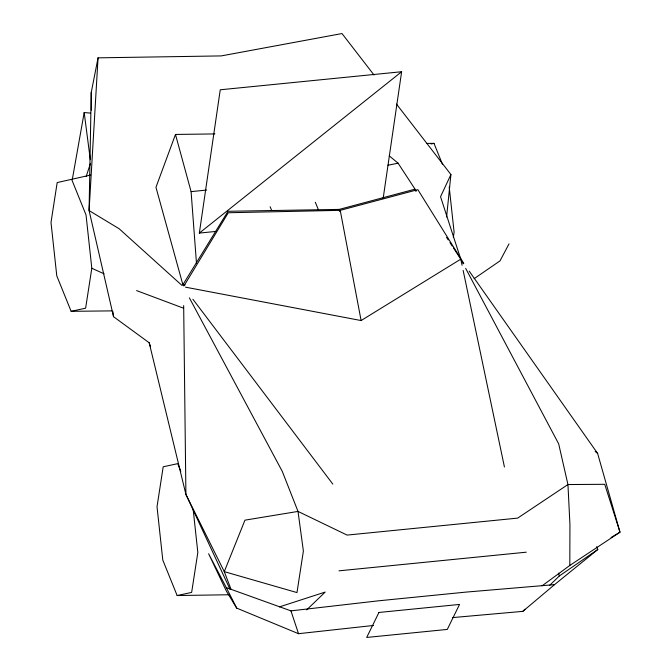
<?xml version="1.0" encoding="UTF-8"?>
<svg xmlns="http://www.w3.org/2000/svg" width="671" height="671" viewBox="0 0 671 671"><rect width="100%" height="100%" fill="white"/><g stroke="black" fill="none" stroke-linecap="round" stroke-linejoin="round"><path stroke-width="1.01" d="M542.059 585.825L569.813 565.452L569.939 524.554L567.951 484.546L558.675 443.867L465.674 268.392M374.041 75.018L342 33.55L221.254 55.911L98.058 57.84L91.231 92.506L89.084 210.577L113.533 316.695L149.197 342.78L150.522 346.748M98.058 57.84L89.084 210.577L119.086 228.702L181.9 285.368M446.584 217.027L450.92 174.552L396.46 104.047M216.02 231.42L199.346 233.08L220.247 89.788L401.635 71.73L383.141 198.524M71.688 179.434L86.031 214.921L91.81 268.257L85.628 308.182L71.126 311.319L56.775 275.823L51.004 222.495L57.178 182.571L90.61 175.056M453.319 237.299L454.108 232.183L449.226 187.058M90.417 113.097L84.185 112.543L72.292 179.543M86.182 176.448L90.384 163.682M214.863 133.923L175.483 134.443L155.957 187.293L183.175 285.762M450.92 174.552L440.545 196.704L460.776 259.157L462.067 265.305M509.004 243.9L500.004 260.885L474.154 278.666M183.988 285.88L228.299 212.749L340.222 210.342L417.857 189.658L463.787 263.443M452.413 617.605L522.801 611.365L525.041 609.201M549.616 585.38L559.295 575.995L597.794 549.507L596.678 546.664M306.664 609.905L325.183 592.065L279.421 606.903M522.801 611.365L554.556 584.626L597.794 549.507M199.346 233.08L401.635 71.73M569.813 565.452L619.996 532.204L597.618 453.437L469.214 271.143M185.498 287.163L361.115 320.553L460.776 259.157L453.37 247.817M611.088 537.496L619.996 532.204L604.739 484.303L567.951 484.546L517.66 518.113L347.092 535.089L298.016 511.419L244.957 520.159L224.273 571.642L230.958 589.104M185.037 284.965L182.99 284.571L227.989 211.281L339.232 209.394L414.519 189.297L415.617 191.076M431.092 143.988L433.994 143.359L442.524 164.462M180.809 471.327L177.706 463.653L163.196 466.79L157.022 506.722L162.793 560.05L177.136 595.538L191.646 592.409L197.828 552.476L193.164 509.406M387.939 165.242L398.096 163.196L416.33 191.109M373.504 625.464L298.528 633.692L236.704 608.119L226.454 591.252L208.614 553.751L226.32 587.62L290.946 610.87L378.478 600.813L465.951 592.107L554.556 584.626M175.483 134.443L191.092 191.621L206.66 190.069M338.998 570.828L526.265 552.191M177.136 595.538L228.996 594.758M426.672 143.435L433.994 143.359M71.126 311.319L111.906 310.883M136.565 290.585L183.527 308.19M91.81 268.257L104.055 273.81M595.194 451.449L597.618 453.437M389.222 155.84L398.096 163.196M192.904 299.258L332.816 484.093M446.534 237.349L448.245 239.966M449.947 242.583L452.229 246.072M189.381 297.849L282.281 471.386L298.016 511.419L303.384 551.059L296.976 592.577L224.273 571.642L185.909 494.426L149.197 342.78M460.776 259.157L463.225 263.778M226.32 587.62L236.704 608.119M230.052 589.364L185.909 494.426L183.669 305.557M315.303 202.248L318.482 209.897M270.128 206.743L271.721 210.568M290.946 610.87L298.528 633.692M558.624 573.084L559.295 575.995M463.141 270.421L504.433 467.008M340.222 210.342L361.115 320.553M339.232 209.394L339.551 211.457M112.854 311.512L113.533 316.695M84.185 112.543L90.308 159.631M191.092 191.621L196.486 263.368M91.231 92.506L91.348 110.195M378.939 612.464L366.693 637.45L447.289 629.423L459.534 604.437L378.939 612.464"/></g></svg>
